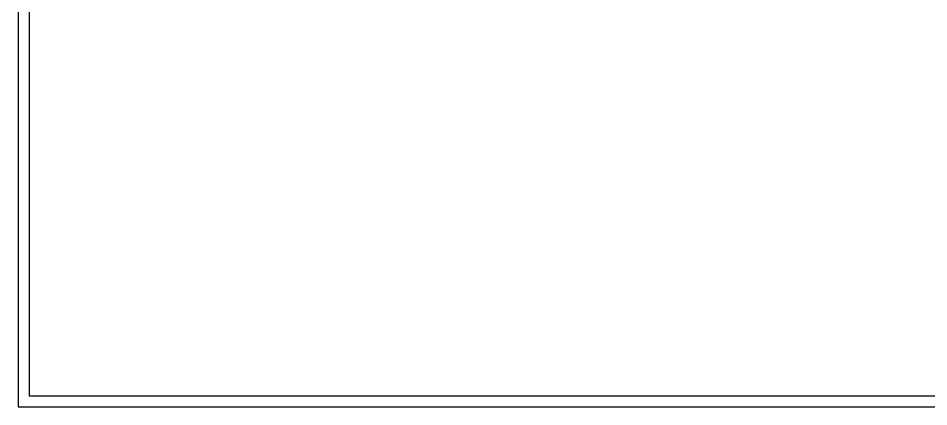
# Model space of a CAD drawing. Header units: millimetres. Extents: x -937 to 10425, y -275 to 2422.
# Drawn here: x 3715 to 4548, y -145 to 210 of the extents above; entities that cross this region are included whole.
import ezdxf

# ---------------------------------------------------------------- set-up
doc = ezdxf.new("R2010")
doc.units = ezdxf.units.MM

msp = doc.modelspace()

# ---------------------------------------------------------------- linework, layer by layer
for points in [[(3714.868439227233, -145.3628701905864), (6594.868439227233, -145.3628701905864), (6594.868439227233, 1924.637129809415), (3714.868439227233, 1924.637129809415)], [(3724.868439227233, -135.3628701905864), (6584.868439227233, -135.3628701905864), (6584.868439227233, 1914.637129809415), (3724.868439227233, 1914.637129809415)]]:
    msp.add_lwpolyline(points, close=True)

doc.saveas('drawing.dxf')
